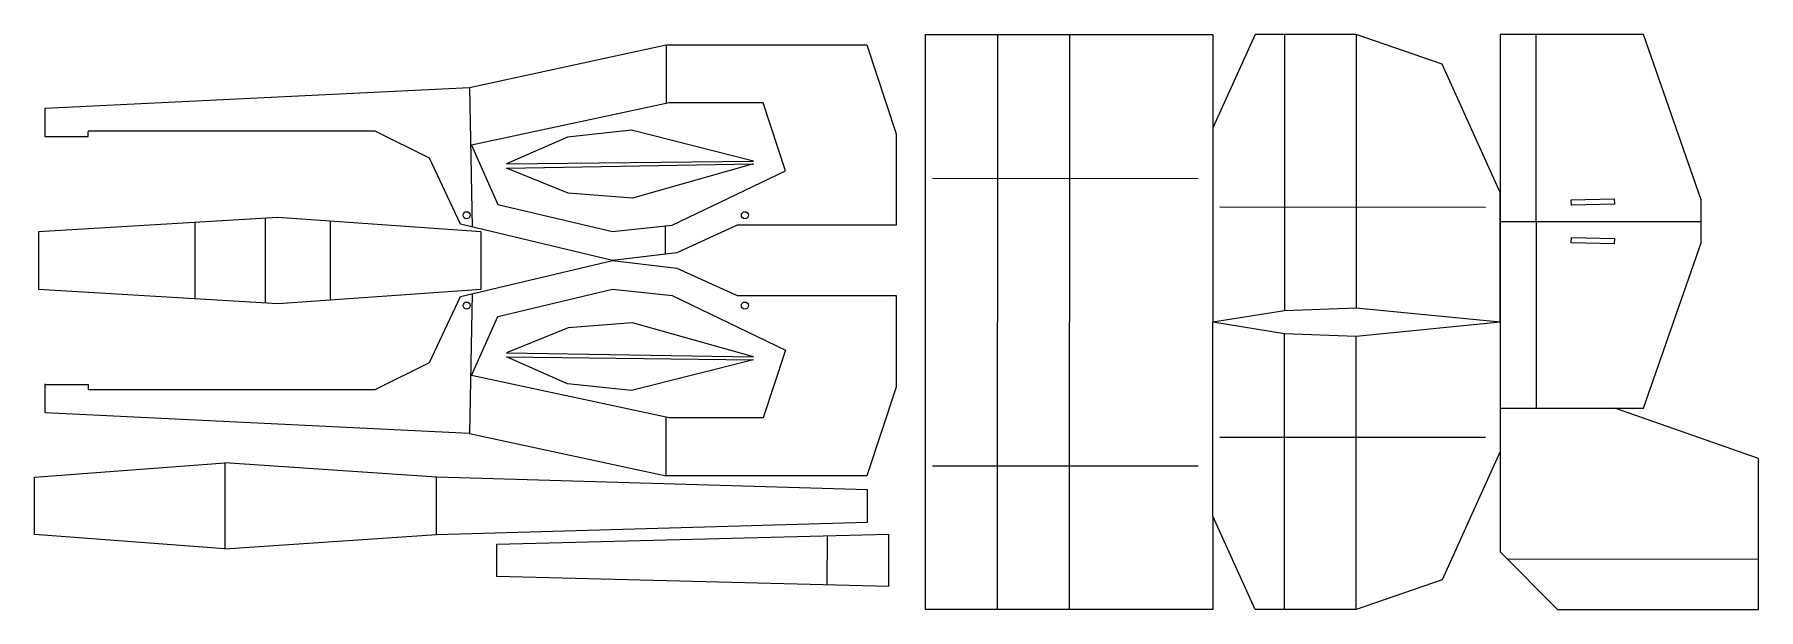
# Model space of a CAD drawing. Extents: x -2742 to -1176, y -165 to 357.
import ezdxf

# ---------------------------------------------------------------- set-up
doc = ezdxf.new("R2010")
doc.units = 0
doc.layers.add('MAKE2D$VISIBLE$LINES', color=7, linetype='CONTINUOUS')

msp = doc.modelspace()

# ---------------------------------------------------------------- linework, layer by layer
at = {"layer": 'MAKE2D$VISIBLE$LINES'}
for p, q in [((-2347.2, 308.8), (-2168.7, 347.3)), ((-2168.7, 347.3), (-2168.7, 294.4)), ((-2168.7, 347.3), (-1986.2, 347.3)), ((-1986.2, 347.3), (-1959.6, 266.8)), ((-1933, -165), (-1933, 356.8)), ((-1933, 356.8), (-1672.1, 356.8)), ((-1867.5, 356.8), (-1867.8, -165)), ((-1802.3, 356.8), (-1802.6, -165)), ((-1672.1, 356.8), (-1672.1, 272)), ((-1633.5, 356.8), (-1672.1, 272)), ((-1606.9, 356.8), (-1633.5, 356.8)), ((-1606.9, 356.8), (-1606.9, 106.3)), ((-1541.7, 356.8), (-1606.9, 356.8)), ((-1541.7, 356.8), (-1541.7, 108.9)), ((-1463.6, 330), (-1541.7, 356.8)), ((-1280.8, 356.8), (-1411.2, 356.8)), ((-1411.2, 356.8), (-1411.1, 17.6)), ((-1378.6, 356.8), (-1378.4, 17.6)), ((-1228.6, 206.8), (-1280.8, 356.8)), ((-1411.2, 213.3), (-1463.6, 330)), ((-2732.7, 290), (-2347.2, 308.8)), ((-2347.2, 308.8), (-2344.9, 181.9)), ((-2732.7, 263.9), (-2732.7, 290)), ((-2165.9, 294.8), (-2345.5, 256.3)), ((-2080.4, 294.8), (-2165.9, 294.8)), ((-2060.3, 233.2), (-2080.4, 294.8)), ((-2432.8, 269), (-2693.6, 269)), ((-2693.6, 264.3), (-2693.6, 268.8)), ((-2383.4, 244.5), (-2432.8, 269)), ((-2199.9, 269.9), (-2258.3, 263.7)), ((-2089.2, 242), (-2199.9, 269.9)), ((-1959.6, 266.8), (-1959.6, 183.8)), ((-1672.1, 272), (-1672.1, 95.9)), ((-2732.7, 264.3), (-2693.6, 264.3)), ((-2345.5, 256.3), (-2321.3, 202.5)), ((-2258.3, 263.7), (-2313.6, 239.4)), ((-2355.5, 184.6), (-2383.4, 244.5)), ((-2313.6, 239.4), (-2089.2, 242)), ((-2313.6, 235.6), (-2089.2, 239.4)), ((-2257.6, 212.9), (-2313.6, 235.6)), ((-2089.2, 239.4), (-2199, 208.4)), ((-2163.2, 183.8), (-2060.3, 233.2)), ((-1926.5, 226.4), (-1685.2, 226.2)), ((-2199, 208.4), (-2257.6, 212.9)), ((-1411.2, 95.9), (-1411.2, 213.3)), ((-1346.6, 206.8), (-1307.4, 207.8)), ((-1346.4, 201.9), (-1346.6, 206.8)), ((-1307.4, 207.8), (-1307.3, 202.9)), ((-1228.6, 167.6), (-1228.6, 206.8)), ((-2521.2, 190.8), (-2738.5, 177.8)), ((-2532.4, 113.3), (-2532.4, 189.9)), ((-2336.7, 177.8), (-2521.2, 190.8)), ((-2321.3, 202.5), (-2217.3, 177.9)), ((-1665.6, 200.3), (-1424.3, 200.1)), ((-1307.3, 202.9), (-1346.4, 201.9)), ((-2738.5, 177.8), (-2738.5, 125.6)), ((-2596.2, 117.1), (-2596.2, 186.1)), ((-2473.8, 187.2), (-2473.8, 116.3)), ((-2217.3, 151.8), (-2355.5, 184.6)), ((-2336.7, 125.6), (-2336.7, 177.8)), ((-2217.3, 177.9), (-2163.2, 183.8)), ((-2169.3, 157.6), (-2169.3, 183.5)), ((-2104, 183.8), (-2158.9, 158.8)), ((-1959.6, 183.8), (-2104, 183.8)), ((-1411.2, 187.2), (-1228.6, 187.1)), ((-1346.6, 167.6), (-1346.4, 172.5)), ((-1346.4, 172.5), (-1307.3, 171.6)), ((-2158.9, 158.8), (-2217.3, 151.8)), ((-1307.4, 166.7), (-1346.6, 167.6)), ((-1307.3, 171.6), (-1307.4, 166.7)), ((-1280.8, 17.6), (-1228.6, 167.6)), ((-2355.5, 119), (-2217.3, 151.8)), ((-2217.3, 151.8), (-2158.9, 144.8)), ((-2158.9, 144.8), (-2104, 119.8)), ((-2738.5, 125.6), (-2521.1, 112.6)), ((-2521.1, 112.6), (-2336.7, 125.6)), ((-2321.3, 101), (-2217.3, 125.6)), ((-2217.3, 125.6), (-2163.2, 119.8)), ((-2383.4, 59.1), (-2355.5, 119)), ((-2344.9, 121.7), (-2347.2, -5.2)), ((-2163.2, 119.8), (-2060.3, 70.3)), ((-2104, 119.8), (-1959.6, 119.8)), ((-1959.6, 119.8), (-1959.6, 36.8)), ((-2345.5, 47.3), (-2321.3, 101)), ((-2199, 95.2), (-2257.6, 90.6)), ((-2089.2, 64.2), (-2199, 95.2)), ((-1672.1, 95.9), (-1606.9, 106.3)), ((-1672.1, -80.2), (-1672.1, 95.9)), ((-1672.1, 95.9), (-1606.9, 85.5)), ((-1606.9, 106.3), (-1541.7, 108.9)), ((-1541.7, 108.9), (-1411.2, 95.9)), ((-1541.7, 82.9), (-1411.2, 95.9)), ((-1411.2, 95.9), (-1411.2, 17.6)), ((-2257.6, 90.6), (-2313.6, 68)), ((-1606.9, -165), (-1606.9, 85.5)), ((-1606.9, 85.5), (-1541.7, 82.9)), ((-1541.7, -165), (-1541.7, 82.9)), ((-2313.6, 68), (-2089.2, 64.2)), ((-2258.3, 39.9), (-2313.6, 64.2)), ((-2313.6, 64.2), (-2089.2, 61.5)), ((-2060.3, 70.3), (-2080.4, 8.8)), ((-2432.8, 34.6), (-2383.4, 59.1)), ((-2165.9, 8.8), (-2345.5, 47.3)), ((-2089.2, 61.5), (-2199.9, 33.7)), ((-2732.7, 13.6), (-2732.7, 39.7)), ((-2732.7, 39.3), (-2693.6, 39.3)), ((-2693.6, 39.3), (-2693.6, 34.7)), ((-2693.6, 34.6), (-2432.8, 34.6)), ((-2199.9, 33.7), (-2258.3, 39.9)), ((-1959.6, 36.8), (-1986.2, -43.7)), ((-1411.2, 17.6), (-1280.8, 17.6)), ((-1411.2, 17.6), (-1411.2, -112.8)), ((-1176.4, -28), (-1306.8, 17.6)), ((-2347.2, -5.2), (-2732.7, 13.6)), ((-2168.7, -43.7), (-2168.7, 9.2)), ((-2080.4, 8.8), (-2165.9, 8.8)), ((-2347.2, -5.2), (-2168.7, -43.7)), ((-1665.6, -8.5), (-1424.3, -8.6)), ((-1411.2, -21.5), (-1463.6, -138.2)), ((-1176.4, -165), (-1176.4, -28)), ((-2742.3, -44.9), (-2569.4, -31.9)), ((-2742.3, -97.1), (-2742.3, -44.9)), ((-2377, -44.9), (-2569.4, -31.9)), ((-2569.4, -31.9), (-2569.4, -110.1)), ((-1985.7, -56.3), (-2377, -44.9)), ((-2377, -97.1), (-2377, -44.9)), ((-1986.2, -43.7), (-2168.7, -43.7)), ((-1926.5, -34.6), (-1685.2, -34.7)), ((-1985.7, -85.7), (-1985.7, -56.3)), ((-2377, -97.1), (-1985.7, -85.7)), ((-1633.5, -165), (-1672.1, -80.2)), ((-1672.1, -80.2), (-1672.1, -165)), ((-2569.4, -110.1), (-2742.3, -97.1)), ((-2569.4, -110.1), (-2377, -97.1)), ((-2322.3, -105.8), (-1966.6, -96.8)), ((-2322.3, -135.1), (-2322.3, -105.8)), ((-2022.2, -142.5), (-2022.1, -98.2)), ((-1966.6, -96.8), (-1966.6, -144.1)), ((-1411.2, -112.8), (-1359, -165)), ((-1176.4, -119.5), (-1404.2, -119.4)), ((-1966.6, -144.1), (-2322.3, -135.1)), ((-1463.6, -138.2), (-1541.7, -165)), ((-1672.1, -165), (-1933, -165)), ((-1606.9, -165), (-1633.5, -165)), ((-1541.7, -165), (-1606.9, -165)), ((-1359, -165), (-1176.4, -165))]:
    msp.add_line(p, q, dxfattribs=at)
for centre in [(-2349.8, 192.8), (-2097, 192.8), (-2349.8, 110.8), (-2097, 110.8)]:
    msp.add_circle(centre, 3.23, dxfattribs=at)

doc.saveas('drawing.dxf')
